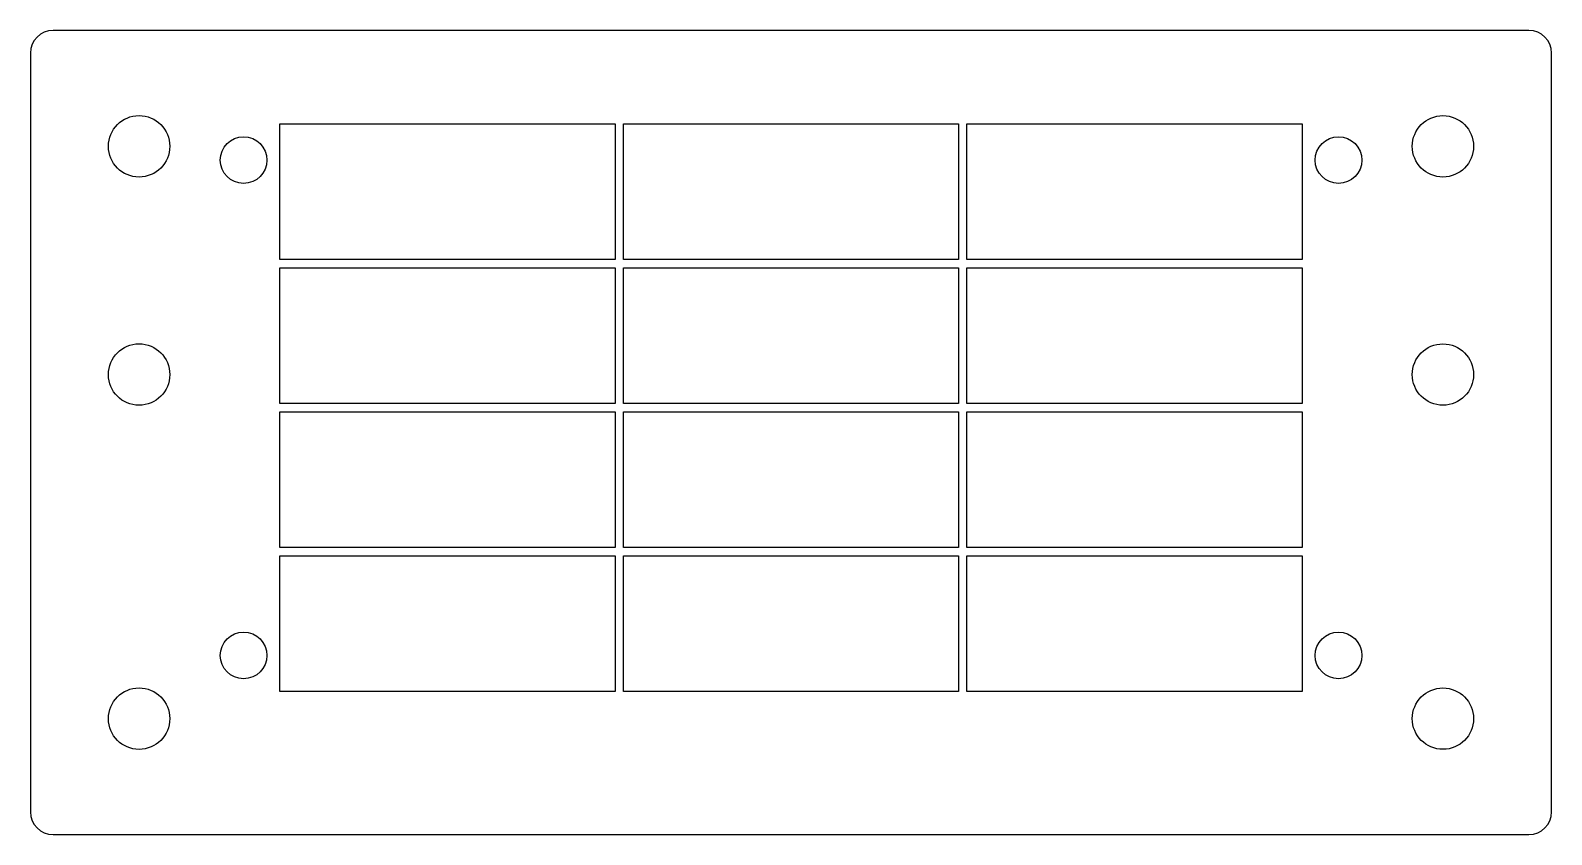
# Model space of a CAD drawing. Header units: inches. Extents: x 120.19 to 124.39, y -46.43 to -44.21.
import ezdxf

# ---------------------------------------------------------------- set-up
doc = ezdxf.new("R2010")
doc.units = ezdxf.units.IN
doc.header["$MEASUREMENT"] = 0

msp = doc.modelspace()

# ---------------------------------------------------------------- linework, layer by layer
at = {"color": 7, "linetype": 'Continuous', "lineweight": 25}
for p, q in [((124.3304, -44.2124), (120.2554, -44.2124)), ((120.1929, -44.2749), (120.1929, -46.3699)), ((124.3929, -46.3699), (124.3929, -44.2749)), ((120.8811, -44.845), (120.8811, -44.4704)), ((120.8811, -44.4704), (121.807, -44.4704)), ((121.807, -44.4704), (121.807, -44.845)), ((121.83, -44.4704), (122.7558, -44.4704)), ((121.83, -44.845), (121.83, -44.4704)), ((122.7558, -44.4704), (122.7558, -44.845)), ((122.7788, -44.4704), (123.7046, -44.4704)), ((122.7788, -44.845), (122.7788, -44.4704)), ((123.7046, -44.4704), (123.7046, -44.845)), ((121.807, -44.845), (120.8811, -44.845)), ((122.7558, -44.845), (121.83, -44.845)), ((123.7046, -44.845), (122.7788, -44.845)), ((120.8811, -44.868), (121.807, -44.868)), ((120.8811, -45.2427), (120.8811, -44.868)), ((121.807, -44.868), (121.807, -45.2427)), ((121.83, -44.868), (122.7558, -44.868)), ((121.83, -45.2427), (121.83, -44.868)), ((122.7558, -44.868), (122.7558, -45.2427)), ((122.7788, -44.868), (123.7046, -44.868)), ((122.7788, -45.2427), (122.7788, -44.868)), ((123.7046, -44.868), (123.7046, -45.2427)), ((121.807, -45.2427), (120.8811, -45.2427)), ((120.8811, -45.2657), (121.807, -45.2657)), ((120.8811, -45.6403), (120.8811, -45.2657)), ((121.807, -45.2657), (121.807, -45.6403)), ((122.7558, -45.2427), (121.83, -45.2427)), ((121.83, -45.2657), (122.7558, -45.2657)), ((121.83, -45.6403), (121.83, -45.2657)), ((122.7558, -45.2657), (122.7558, -45.6403)), ((123.7046, -45.2427), (122.7788, -45.2427)), ((122.7788, -45.2657), (123.7046, -45.2657)), ((122.7788, -45.6403), (122.7788, -45.2657)), ((123.7046, -45.2657), (123.7046, -45.6403)), ((121.807, -45.6403), (120.8811, -45.6403)), ((122.7558, -45.6403), (121.83, -45.6403)), ((123.7046, -45.6403), (122.7788, -45.6403)), ((120.8811, -45.6633), (121.807, -45.6633)), ((120.8811, -46.0379), (120.8811, -45.6633)), ((121.807, -45.6633), (121.807, -46.0379)), ((121.83, -46.0379), (121.83, -45.6633)), ((121.83, -45.6633), (122.7558, -45.6633)), ((122.7558, -45.6633), (122.7558, -46.0379)), ((122.7788, -46.0379), (122.7788, -45.6633)), ((122.7788, -45.6633), (123.7046, -45.6633)), ((123.7046, -45.6633), (123.7046, -46.0379)), ((121.807, -46.0379), (120.8811, -46.0379)), ((122.7558, -46.0379), (121.83, -46.0379)), ((123.7046, -46.0379), (122.7788, -46.0379)), ((120.2554, -46.4324), (124.3304, -46.4324))]:
    msp.add_line(p, q, dxfattribs=at)
for centre, radius in [((120.4929, -44.5324), 0.0848), ((124.0929, -44.5324), 0.0847), ((120.7815, -44.5704), 0.0645), ((123.8046, -44.5704), 0.0645), ((120.4929, -45.1624), 0.0848), ((124.0929, -45.1624), 0.0847), ((120.7815, -45.9379), 0.0645), ((123.8046, -45.9379), 0.0645), ((120.4929, -46.1124), 0.0848), ((124.0929, -46.1124), 0.0847)]:
    msp.add_circle(centre, radius, dxfattribs=at)
for centre, start, end in [((120.2554, -44.2749), 90, 180), ((124.3304, -44.2749), 0, 90), ((120.2554, -46.3699), 180, 270), ((124.3304, -46.3699), 270, 0)]:
    msp.add_arc(centre, 0.0625, start, end, dxfattribs=at)

doc.saveas('drawing.dxf')
